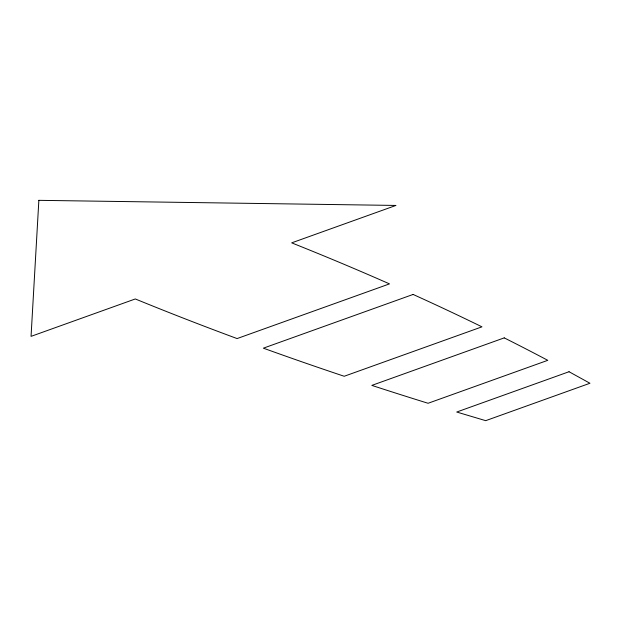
<?xml version="1.0" encoding="UTF-8"?>
<svg xmlns="http://www.w3.org/2000/svg" width="621" height="621" viewBox="0 0 621 621"><rect width="100%" height="100%" fill="white"/><g stroke="black" fill="none" stroke-linecap="round" stroke-linejoin="round"><path stroke-width="0.93" d="M38.859 200.335L31.05 336.365L135.3 298.957A2832.35 1079.329 0.4 0 0 237.09 338.569L389.483 283.89A2832.35 1079.329 0.4 0 0 291.684 242.85L395.942 205.442L38.859 200.335M413.105 294.447L263.366 348.171A2832.35 1079.329 0.4 0 0 344.205 376.264L481.958 326.84A2832.35 1079.329 0.4 0 0 413.105 294.447M504.229 337.878L371.824 385.393A2832.35 1079.329 0.4 0 0 428.079 403.27L547.776 360.327A2832.35 1079.329 0.4 0 0 504.229 337.878M569.03 371.731L456.714 412.033L485.7 420.665L589.95 383.258L569.03 371.731"/></g></svg>
